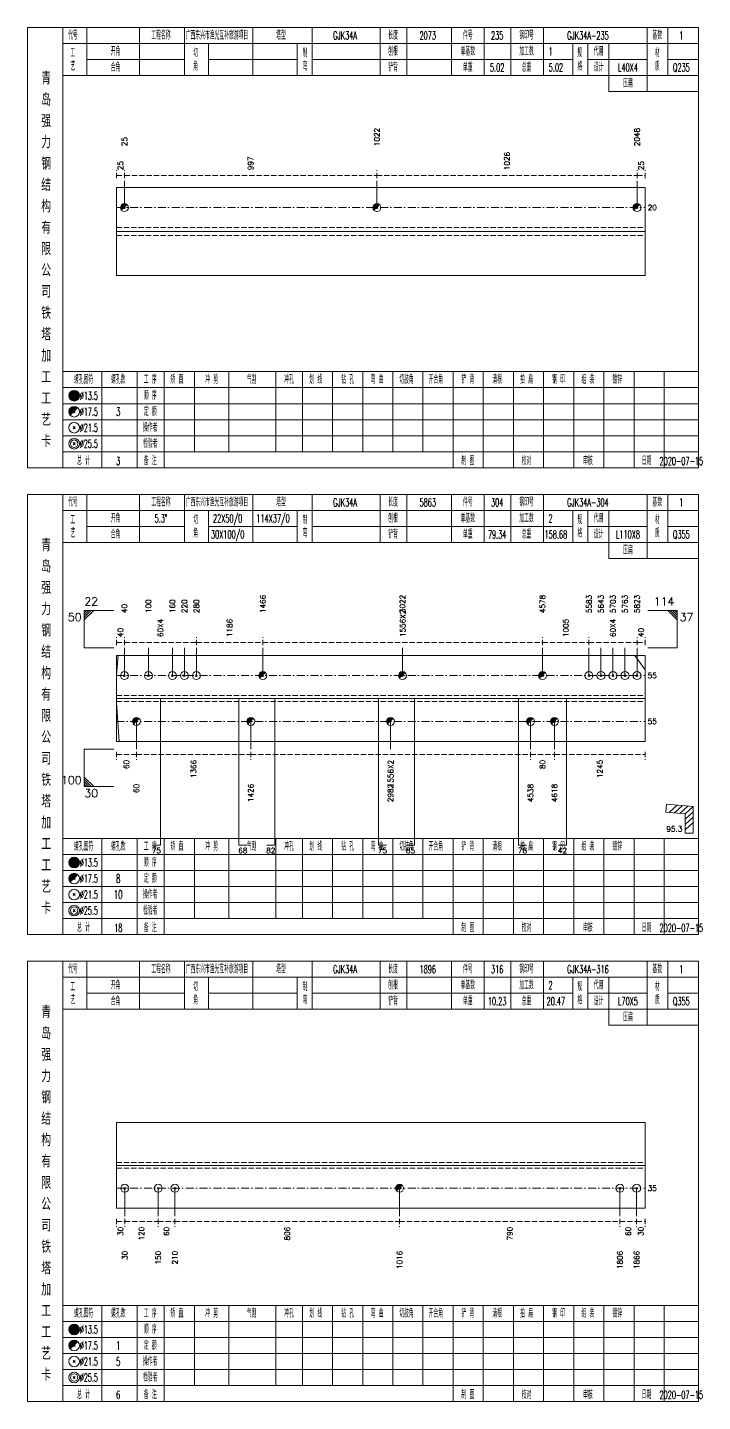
# Model space of a CAD drawing. Extents: x 0 to 2606, y -377 to 6479.
# Drawn here: x 1830 to 2083, y 5600 to 6115 of the extents above; entities that cross this region are included whole.
import ezdxf
from ezdxf.enums import TextEntityAlignment as Align

# ---------------------------------------------------------------- set-up
doc = ezdxf.new("R2010")
doc.units = 0
doc.header["$MEASUREMENT"] = 0
doc.linetypes.add('一点画线', pattern=[5.2, 3, -1, 0.2, -1])
doc.linetypes.add('虚线', pattern=[2.75, 2, -0.75])
doc.layers.get('0').update_dxf_attribs({"linetype": 'CONTINUOUS', "lineweight": 25})
for name, color, linetype, lineweight in [('1', 7, 'CONTINUOUS', 25), ('2', 7, 'CONTINUOUS', 25), ('4', 7, 'CONTINUOUS', 25)]:
    doc.layers.add(name, color=color, linetype=linetype, lineweight=lineweight)
doc.styles.get("Standard").update_dxf_attribs({"font": 'simplex.shx', "width": 0.7, "height": 3, "bigfont": 'gbhzfs.shx'})

msp = doc.modelspace()

# ---------------------------------------------------------------- linework, layer by layer
at = {"color": 8, "linetype": '虚线', "lineweight": 9}
for p, q in [((1863.1, 6058.5), (1863.1, 6061.5)), ((1863.1, 6059.5), (1866.1, 6059.5)), ((1866.1, 6058.5), (1866.1, 6061.5)), ((1866.1, 6058.5), (1866.1, 6061.5)), ((1866.1, 6059.5), (1960.76, 6059.5)), ((1960.76, 6058.5), (1960.76, 6061.5)), ((1960.76, 6058.5), (1960.76, 6061.5)), ((1960.76, 6059.5), (2058.2, 6059.5)), ((2058.2, 6058.5), (2058.2, 6061.5)), ((2058.2, 6058.5), (2058.2, 6061.5)), ((2058.2, 6059.5), (2061.2, 6059.5)), ((2061.2, 6058.5), (2061.2, 6061.5)), ((1863.1, 5883.5), (1863.1, 5886.5)), ((1866.1, 5883.5), (1866.1, 5886.5)), ((1866.1, 5883.5), (1866.1, 5886.5)), ((1893.1, 5883.5), (1893.1, 5886.5)), ((1893.1, 5883.5), (1893.1, 5886.5)), ((1917.98, 5883.5), (1917.98, 5886.5)), ((1917.98, 5883.5), (1917.98, 5886.5)), ((2022.8, 5883.5), (2022.8, 5886.5)), ((2022.8, 5883.5), (2022.8, 5886.5)), ((2040.2, 5883.5), (2040.2, 5886.5)), ((2040.2, 5883.5), (2040.2, 5886.5)), ((2058.2, 5883.5), (2058.2, 5886.5)), ((2058.2, 5883.5), (2058.2, 5886.5)), ((2061.2, 5883.5), (2061.2, 5886.5)), ((1863.1, 5884.5), (1866.1, 5884.5)), ((1866.1, 5884.5), (1893.1, 5884.5)), ((1893.1, 5884.5), (1917.98, 5884.5)), ((1917.98, 5884.5), (2022.8, 5884.5)), ((2022.8, 5884.5), (2040.2, 5884.5)), ((2040.2, 5884.5), (2058.2, 5884.5)), ((2058.2, 5884.5), (2061.2, 5884.5)), ((1863.1, 5843.5), (1863.1, 5840.5)), ((1863.1, 5842.5), (1870.6, 5842.5)), ((1870.6, 5843.5), (1870.6, 5840.5)), ((1870.6, 5843.5), (1870.6, 5840.5)), ((1870.6, 5842.5), (1913.48, 5842.5)), ((1913.48, 5843.5), (1913.48, 5840.5)), ((1913.48, 5843.5), (1913.48, 5840.5)), ((1913.48, 5842.5), (2018.3, 5842.5)), ((2018.3, 5843.5), (2018.3, 5840.5)), ((2018.3, 5843.5), (2018.3, 5840.5)), ((2018.3, 5842.5), (2027.3, 5842.5)), ((2027.3, 5843.5), (2027.3, 5840.5)), ((2027.3, 5843.5), (2027.3, 5840.5)), ((2027.3, 5842.5), (2061.2, 5842.5)), ((2061.2, 5843.5), (2061.2, 5840.5)), ((1863.1, 5668.5), (1863.1, 5665.5)), ((1863.1, 5667.5), (1866.23, 5667.5)), ((1866.23, 5668.5), (1866.23, 5665.5)), ((1866.23, 5668.5), (1866.23, 5665.5)), ((1866.23, 5667.5), (1878.77, 5667.5)), ((1878.77, 5668.5), (1878.77, 5665.5)), ((1878.77, 5668.5), (1878.77, 5665.5)), ((1878.77, 5667.5), (1885.04, 5667.5)), ((1885.04, 5668.5), (1885.04, 5665.5)), ((1885.04, 5668.5), (1885.04, 5665.5)), ((1885.04, 5667.5), (1969.25, 5667.5)), ((1969.25, 5668.5), (1969.25, 5665.5)), ((1969.25, 5668.5), (1969.25, 5665.5)), ((1969.25, 5667.5), (2051.8, 5667.5)), ((2051.8, 5668.5), (2051.8, 5665.5)), ((2051.8, 5668.5), (2051.8, 5665.5)), ((2051.8, 5667.5), (2058.07, 5667.5)), ((2058.07, 5668.5), (2058.07, 5665.5)), ((2058.07, 5668.5), (2058.07, 5665.5)), ((2058.07, 5667.5), (2061.2, 5667.5)), ((2061.2, 5668.5), (2061.2, 5665.5))]:
    msp.add_line(p, q, dxfattribs=at)
at = {"color": 7, "linetype": 'Continuous', "lineweight": 13}
for p, q in [((1866.1, 6047.5), (1866.1, 6057.5)), ((1960.76, 6047.5), (1960.76, 6057.5)), ((2058.2, 6047.5), (2058.2, 6057.5)), ((1851.1, 5896.5), (1862.1, 5896.5)), ((1851.1, 5882.5), (1851.1, 5896.5)), ((1851.97, 5896.5), (1851.1, 5895.62)), ((1852.85, 5896.5), (1851.1, 5894.75)), ((1853.72, 5896.5), (1851.1, 5893.88)), ((1854.6, 5896.5), (1851.1, 5893)), ((2073.2, 5896.5), (2062.2, 5896.5)), ((2069.7, 5896.5), (2073.2, 5893)), ((2070.57, 5896.5), (2073.2, 5893.88)), ((2071.45, 5896.5), (2073.2, 5894.75)), ((2072.32, 5896.5), (2073.2, 5895.62)), ((2073.2, 5882.5), (2073.2, 5896.5)), ((1851.1, 5882.5), (1862.1, 5882.5)), ((1866.1, 5872.09), (1866.1, 5882.5)), ((1875.1, 5872.09), (1875.1, 5882.5)), ((1884.1, 5872.09), (1884.1, 5882.5)), ((1888.6, 5872.09), (1888.6, 5882.5)), ((1893.1, 5872.09), (1893.1, 5882.5)), ((1917.98, 5872.09), (1917.98, 5882.5)), ((1970.32, 5872.09), (1970.32, 5882.5)), ((2022.8, 5872.09), (2022.8, 5882.5)), ((2040.2, 5872.09), (2040.2, 5882.5)), ((2044.7, 5872.09), (2044.7, 5882.5)), ((2049.2, 5872.09), (2049.2, 5882.5)), ((2053.7, 5872.09), (2053.7, 5882.5)), ((2058.2, 5872.09), (2058.2, 5882.5)), ((2073.2, 5882.5), (2062.2, 5882.5)), ((1863.1, 5872.28), (1863.84, 5879.59)), ((2061.2, 5874.18), (2057.35, 5879.59)), ((1865.8, 5871.79), (1866.4, 5872.39)), ((1866.4, 5871.79), (1865.8, 5872.39)), ((1874.8, 5871.79), (1875.4, 5872.39)), ((1875.4, 5871.79), (1874.8, 5872.39)), ((1883.8, 5871.79), (1884.4, 5872.39)), ((1884.4, 5871.79), (1883.8, 5872.39)), ((1888.3, 5871.79), (1888.9, 5872.39)), ((1888.9, 5871.79), (1888.3, 5872.39)), ((1892.8, 5871.79), (1893.4, 5872.39)), ((1893.4, 5871.79), (1892.8, 5872.39)), ((2039.9, 5871.79), (2040.5, 5872.39)), ((2040.5, 5871.79), (2039.9, 5872.39)), ((2044.4, 5871.79), (2045, 5872.39)), ((2045, 5871.79), (2044.4, 5872.39)), ((2048.9, 5871.79), (2049.5, 5872.39)), ((2049.5, 5871.79), (2048.9, 5872.39)), ((2053.4, 5871.79), (2054, 5872.39)), ((2054, 5871.79), (2053.4, 5872.39)), ((2057.9, 5871.79), (2058.5, 5872.39)), ((2058.5, 5871.79), (2057.9, 5872.39)), ((1863.1, 5862.04), (1864.11, 5847.41)), ((1870.6, 5854.91), (1870.6, 5844.5)), ((1913.48, 5854.91), (1913.48, 5844.5)), ((1965.82, 5854.91), (1965.82, 5844.5)), ((2018.3, 5854.91), (2018.3, 5844.5)), ((2027.3, 5854.91), (2027.3, 5844.5)), ((1851.1, 5844.5), (1862.1, 5844.5)), ((1851.1, 5844.5), (1851.1, 5830.5)), ((1854.6, 5830.5), (1851.1, 5834)), ((1853.72, 5830.5), (1851.1, 5833.12)), ((1852.85, 5830.5), (1851.1, 5832.25)), ((1851.97, 5830.5), (1851.1, 5831.38)), ((1851.1, 5830.5), (1862.1, 5830.5)), ((1866.23, 5679.93), (1866.23, 5669.5)), ((1878.77, 5679.93), (1878.77, 5669.5)), ((1885.04, 5679.93), (1885.04, 5669.5)), ((1969.25, 5679.93), (1969.25, 5669.5)), ((2051.8, 5679.93), (2051.8, 5669.5)), ((2058.07, 5679.93), (2058.07, 5669.5))]:
    msp.add_line(p, q, dxfattribs=at)
at = {"color": 7, "linetype": 'Continuous', "lineweight": 18}
for p, q in [((1863.1, 6055), (1863.1, 6022)), ((1863.1, 6055), (2061.2, 6055)), ((2061.2, 6055), (2061.2, 6022)), ((1863.1, 6038.5), (2061.2, 6038.5)), ((1863.1, 5879.59), (1863.1, 5847.41)), ((1863.1, 5879.59), (2061.2, 5879.59)), ((2061.2, 5879.59), (2061.2, 5847.41)), ((1863.1, 5863.5), (2061.2, 5863.5)), ((1863.1, 5704.57), (1863.1, 5672.43)), ((1863.1, 5704.57), (2061.2, 5704.57)), ((2061.2, 5704.57), (2061.2, 5672.43)), ((1863.1, 5688.5), (2061.2, 5688.5))]:
    msp.add_line(p, q, dxfattribs=at)
at = {"color": 3, "linetype": '一点画线', "lineweight": 13}
for p, q in [((1863.1, 6047.5), (2061.2, 6047.5)), ((1863.1, 5872.09), (2061.2, 5872.09)), ((1863.1, 5854.91), (2061.2, 5854.91)), ((1863.1, 5679.93), (2061.2, 5679.93))]:
    msp.add_line(p, q, dxfattribs=at)
at = {"color": 7, "linetype": 'Continuous', "lineweight": 0}
for p, q in [((1865.8, 6047.2), (1866.4, 6047.8)), ((1865.8, 6047.8), (1866.4, 6047.2)), ((1960.46, 6047.2), (1961.06, 6047.8)), ((1960.46, 6047.8), (1961.06, 6047.2)), ((2057.9, 6047.2), (2058.5, 6047.8)), ((2057.9, 6047.8), (2058.5, 6047.2)), ((1917.68, 5871.79), (1918.28, 5872.39)), ((1917.68, 5872.39), (1918.28, 5871.79)), ((1970.02, 5871.79), (1970.62, 5872.39)), ((1970.02, 5872.39), (1970.62, 5871.79)), ((2022.5, 5871.79), (2023.1, 5872.39)), ((2022.5, 5872.39), (2023.1, 5871.79))]:
    msp.add_line(p, q, dxfattribs=at)
at = {"color": 1, "linetype": '虚线', "lineweight": 18}
for p, q in [((1863.1, 6040), (2061.2, 6040)), ((1863.1, 6037), (2061.2, 6037)), ((1863.1, 5864.59), (2061.2, 5864.59)), ((1863.1, 5862.41), (2061.2, 5862.41)), ((1863.1, 5689.57), (2061.2, 5689.57)), ((1863.1, 5687.43), (2061.2, 5687.43))]:
    msp.add_line(p, q, dxfattribs=at)
at = {"color": 7, "linetype": 'Continuous', "lineweight": 13}
for centre in [(1866.1, 6047.5), (1960.76, 6047.5), (2058.2, 6047.5), (1866.1, 5872.09), (1875.1, 5872.09), (1884.1, 5872.09), (1888.6, 5872.09), (1893.1, 5872.09), (1917.98, 5872.09), (1970.32, 5872.09), (2022.8, 5872.09), (2040.2, 5872.09), (2044.7, 5872.09), (2049.2, 5872.09), (2053.7, 5872.09), (2058.2, 5872.09)]:
    msp.add_circle(centre, 1.5, dxfattribs=at)
for centre, radius in [((1866.1, 6047.5), 1.35), ((1866.1, 6047.5), 1.2), ((1866.1, 6047.5), 1.05), ((1866.1, 6047.5), 0.9), ((1866.1, 6047.5), 0.75), ((1866.1, 6047.5), 0.6), ((1866.1, 6047.5), 0.45), ((1866.1, 6047.5), 0.3), ((1866.1, 6047.5), 0.15), ((1960.76, 6047.5), 1.35), ((1960.76, 6047.5), 1.2), ((1960.76, 6047.5), 1.05), ((1960.76, 6047.5), 0.9), ((1960.76, 6047.5), 0.75), ((1960.76, 6047.5), 0.6), ((1960.76, 6047.5), 0.45), ((1960.76, 6047.5), 0.3), ((1960.76, 6047.5), 0.15), ((2058.2, 6047.5), 1.35), ((2058.2, 6047.5), 1.2), ((2058.2, 6047.5), 1.05), ((2058.2, 6047.5), 0.9), ((2058.2, 6047.5), 0.75), ((2058.2, 6047.5), 0.6), ((2058.2, 6047.5), 0.45), ((2058.2, 6047.5), 0.3), ((2058.2, 6047.5), 0.15), ((1917.98, 5872.09), 1.35), ((1917.98, 5872.09), 1.2), ((1917.98, 5872.09), 1.05), ((1917.98, 5872.09), 0.9), ((1917.98, 5872.09), 0.75), ((1917.98, 5872.09), 0.6), ((1917.98, 5872.09), 0.45), ((1917.98, 5872.09), 0.3), ((1917.98, 5872.09), 0.15), ((1970.32, 5872.09), 1.35), ((1970.32, 5872.09), 1.2), ((1970.32, 5872.09), 1.05), ((1970.32, 5872.09), 0.9), ((1970.32, 5872.09), 0.75), ((1970.32, 5872.09), 0.6), ((1970.32, 5872.09), 0.45), ((1970.32, 5872.09), 0.3), ((1970.32, 5872.09), 0.15), ((2022.8, 5872.09), 1.35), ((2022.8, 5872.09), 1.2), ((2022.8, 5872.09), 1.05), ((2022.8, 5872.09), 0.9), ((2022.8, 5872.09), 0.75), ((2022.8, 5872.09), 0.6), ((2022.8, 5872.09), 0.45), ((2022.8, 5872.09), 0.3), ((2022.8, 5872.09), 0.15)]:
    msp.add_arc(centre, radius, 45, 225, dxfattribs=at)
at = {"layer": '1', "color": 7, "linetype": 'Continuous', "lineweight": 18}
for p, q in [((1863.1, 6022), (2061.2, 6022)), ((1863.1, 5847.41), (2061.2, 5847.41)), ((1863.1, 5672.43), (2061.2, 5672.43))]:
    msp.add_line(p, q, dxfattribs=at)
at = {"layer": '1', "color": 7, "linetype": 'Continuous', "lineweight": 0}
for p, q in [((1870.3, 5854.61), (1870.9, 5855.21)), ((1870.3, 5855.21), (1870.9, 5854.61)), ((1913.18, 5854.61), (1913.78, 5855.21)), ((1913.18, 5855.21), (1913.78, 5854.61)), ((1965.52, 5854.61), (1966.12, 5855.21)), ((1965.52, 5855.21), (1966.12, 5854.61)), ((2018, 5854.61), (2018.6, 5855.21)), ((2018, 5855.21), (2018.6, 5854.61)), ((2027, 5854.61), (2027.6, 5855.21)), ((2027, 5855.21), (2027.6, 5854.61)), ((1968.95, 5679.63), (1969.55, 5680.23)), ((1968.95, 5680.23), (1969.55, 5679.63))]:
    msp.add_line(p, q, dxfattribs=at)
at = {"layer": '1', "color": 7, "linetype": 'Continuous', "lineweight": 13}
for p, q in [((1865.93, 5679.63), (1866.53, 5680.23)), ((1866.53, 5679.63), (1865.93, 5680.23)), ((1878.47, 5679.63), (1879.07, 5680.23)), ((1879.07, 5679.63), (1878.47, 5680.23)), ((1884.74, 5679.63), (1885.34, 5680.23)), ((1885.34, 5679.63), (1884.74, 5680.23)), ((2051.5, 5679.63), (2052.1, 5680.23)), ((2052.1, 5679.63), (2051.5, 5680.23)), ((2057.77, 5679.63), (2058.37, 5680.23)), ((2058.37, 5679.63), (2057.77, 5680.23))]:
    msp.add_line(p, q, dxfattribs=at)
for centre in [(1870.6, 5854.91), (1913.48, 5854.91), (1965.82, 5854.91), (2018.3, 5854.91), (2027.3, 5854.91), (1866.23, 5679.93), (1878.77, 5679.93), (1885.04, 5679.93), (1969.25, 5679.93), (2051.8, 5679.93), (2058.07, 5679.93)]:
    msp.add_circle(centre, 1.5, dxfattribs=at)
for centre, radius in [((1870.6, 5854.91), 1.35), ((1870.6, 5854.91), 1.2), ((1870.6, 5854.91), 1.05), ((1870.6, 5854.91), 0.9), ((1870.6, 5854.91), 0.75), ((1913.48, 5854.91), 1.35), ((1913.48, 5854.91), 1.2), ((1913.48, 5854.91), 1.05), ((1913.48, 5854.91), 0.9), ((1913.48, 5854.91), 0.75), ((1965.82, 5854.91), 1.35), ((1965.82, 5854.91), 1.2), ((1965.82, 5854.91), 1.05), ((1965.82, 5854.91), 0.9), ((1965.82, 5854.91), 0.75), ((2018.3, 5854.91), 1.35), ((2018.3, 5854.91), 1.2), ((2018.3, 5854.91), 1.05), ((2018.3, 5854.91), 0.9), ((2018.3, 5854.91), 0.75), ((2027.3, 5854.91), 1.35), ((2027.3, 5854.91), 1.2), ((2027.3, 5854.91), 1.05), ((2027.3, 5854.91), 0.9), ((2027.3, 5854.91), 0.75), ((1870.6, 5854.91), 0.6), ((1870.6, 5854.91), 0.45), ((1870.6, 5854.91), 0.3), ((1870.6, 5854.91), 0.15), ((1913.48, 5854.91), 0.6), ((1913.48, 5854.91), 0.45), ((1913.48, 5854.91), 0.3), ((1913.48, 5854.91), 0.15), ((1965.82, 5854.91), 0.6), ((1965.82, 5854.91), 0.45), ((1965.82, 5854.91), 0.3), ((1965.82, 5854.91), 0.15), ((2018.3, 5854.91), 0.6), ((2018.3, 5854.91), 0.45), ((2018.3, 5854.91), 0.3), ((2018.3, 5854.91), 0.15), ((2027.3, 5854.91), 0.6), ((2027.3, 5854.91), 0.45), ((2027.3, 5854.91), 0.3), ((2027.3, 5854.91), 0.15), ((1969.25, 5679.93), 1.35), ((1969.25, 5679.93), 1.2), ((1969.25, 5679.93), 1.05), ((1969.25, 5679.93), 0.9), ((1969.25, 5679.93), 0.75), ((1969.25, 5679.93), 0.6), ((1969.25, 5679.93), 0.45), ((1969.25, 5679.93), 0.3), ((1969.25, 5679.93), 0.15)]:
    msp.add_arc(centre, radius, 45, 225, dxfattribs=at)
at = {"layer": '2', "color": 7, "linetype": 'Continuous', "lineweight": 13}
for p, q in [((1879.6, 5863.5), (1879.6, 5808.5)), ((1908.98, 5863.5), (1908.98, 5808.5)), ((1922.48, 5863.5), (1922.48, 5808.5)), ((1961.32, 5863.5), (1961.32, 5808.5)), ((1974.82, 5863.5), (1974.82, 5808.5)), ((2013.8, 5863.5), (2013.8, 5808.5)), ((2031.8, 5863.5), (2031.8, 5808.5)), ((2069.24, 5823.92), (2068.97, 5820.94)), ((2068.97, 5820.94), (2076.2, 5820.27)), ((2079.2, 5823), (2069.24, 5823.92)), ((2070.23, 5820.82), (2073.23, 5823.55)), ((2072.22, 5820.63), (2075.22, 5823.37)), ((2074.21, 5820.45), (2077.21, 5823.18)), ((2076.2, 5820.27), (2079.2, 5823)), ((2076.2, 5818.27), (2079.2, 5821)), ((2076.2, 5820.27), (2076.2, 5813)), ((2079.2, 5813), (2079.2, 5823)), ((2076.2, 5816.27), (2079.2, 5819)), ((2076.2, 5814.27), (2079.2, 5817)), ((2076.2, 5813), (2079.2, 5813)), ((1879.6, 5808.5), (1876.6, 5808.5)), ((1908.98, 5808.5), (1911.98, 5808.5)), ((1922.48, 5808.5), (1919.48, 5808.5)), ((1961.32, 5808.5), (1964.32, 5808.5)), ((1974.82, 5808.5), (1971.82, 5808.5)), ((2013.8, 5808.5), (2016.8, 5808.5)), ((2031.8, 5808.5), (2028.8, 5808.5))]:
    msp.add_line(p, q, dxfattribs=at)
at = {"layer": '4', "color": 1, "linetype": 'Continuous', "lineweight": 18}
for p, q in [((1843.1, 5950), (1843.1, 6115)), ((1852, 6097), (1852, 6115)), ((1871.8, 6097), (1871.8, 6115)), ((1888.6, 6097), (1888.6, 6115)), ((1914.2, 6097), (1914.2, 6115)), ((1936.5, 6097), (1936.5, 6115)), ((1962, 6097), (1962, 6115)), ((1972, 6097), (1972, 6115)), ((1988.7, 6097), (1988.7, 6115)), ((2000.9, 6097), (2000.9, 6115)), ((2010.9, 6097), (2010.9, 6115)), ((2023.1, 6097), (2023.1, 6115)), ((2062, 6091), (2062, 6115)), ((2069.8, 6097), (2069.8, 6115)), ((1843.1, 6109), (2081.2, 6109)), ((1897.6, 6097), (1897.6, 6109)), ((1930.9, 6097), (1930.9, 6109)), ((2034.2, 6097), (2034.2, 6109)), ((2039.8, 6097), (2039.8, 6109)), ((2047.6, 6091), (2047.6, 6109)), ((1852, 6103), (1888.6, 6103)), ((1897.6, 6103), (1930.9, 6103)), ((1936.5, 6103), (2034.2, 6103)), ((2039.8, 6103), (2062, 6103)), ((2069.8, 6103), (2081.2, 6103)), ((1843.1, 6097), (2081.2, 6097)), ((2047.6, 6091), (2081.2, 6091)), ((1843.1, 5986), (2081.2, 5986)), ((1857.6, 5950), (1857.6, 5986)), ((1870.9, 5950), (1870.9, 5986)), ((1881, 5950), (1881, 5986)), ((1892.4, 5956), (1892.4, 5986)), ((1905.3, 5956), (1905.3, 5986)), ((1922.9, 5956), (1922.9, 5986)), ((1932.8, 5956), (1932.8, 5986)), ((1944.1, 5956), (1944.1, 5986)), ((1955.4, 5956), (1955.4, 5986)), ((1966.7, 5956), (1966.7, 5986)), ((1977.9, 5956), (1977.9, 5986)), ((1989.3, 5956), (1989.3, 5986)), ((2000.6, 5956), (2000.6, 5986)), ((2011.9, 5956), (2011.9, 5986)), ((2023.2, 5956), (2023.2, 5986)), ((2034.5, 5956), (2034.5, 5986)), ((2045.8, 5956), (2045.8, 5986)), ((2057.1, 5956), (2057.1, 5986)), ((2068.4, 5956), (2068.4, 5986)), ((1843.1, 5980), (2081.2, 5980)), ((1843.1, 5974), (2081.2, 5974)), ((1843.1, 5968), (2081.2, 5968)), ((1843.1, 5962), (2081.2, 5962)), ((1843.1, 5956), (2081.2, 5956)), ((1989.3, 5950), (1989.3, 5956)), ((2000.6, 5950), (2000.6, 5956)), ((2011.9, 5950), (2011.9, 5956)), ((2023.2, 5950), (2023.2, 5956)), ((2034.5, 5950), (2034.5, 5956)), ((2045.8, 5950), (2045.8, 5956)), ((2057.1, 5950), (2057.1, 5956)), ((2068.4, 5950), (2068.4, 5956)), ((1843.1, 5775), (1843.1, 5940)), ((1852, 5922), (1852, 5940)), ((1871.8, 5922), (1871.8, 5940)), ((1888.6, 5922), (1888.6, 5940)), ((1914.2, 5922), (1914.2, 5940)), ((1936.5, 5922), (1936.5, 5940)), ((1962, 5922), (1962, 5940)), ((1972, 5922), (1972, 5940)), ((1988.7, 5922), (1988.7, 5940)), ((2000.9, 5922), (2000.9, 5940)), ((2010.9, 5922), (2010.9, 5940)), ((2023.1, 5922), (2023.1, 5940)), ((2062, 5916), (2062, 5940)), ((2069.8, 5922), (2069.8, 5940)), ((1843.1, 5934), (2081.2, 5934)), ((1897.6, 5922), (1897.6, 5934)), ((1930.9, 5922), (1930.9, 5934)), ((2034.2, 5922), (2034.2, 5934)), ((2039.8, 5922), (2039.8, 5934)), ((2047.6, 5916), (2047.6, 5934)), ((1852, 5928), (1888.6, 5928)), ((1897.6, 5928), (1930.9, 5928)), ((1936.5, 5928), (2034.2, 5928)), ((2039.8, 5928), (2062, 5928)), ((2069.8, 5928), (2081.2, 5928)), ((1843.1, 5922), (2081.2, 5922)), ((2047.6, 5916), (2081.2, 5916)), ((1843.1, 5811), (2081.2, 5811)), ((1857.6, 5775), (1857.6, 5811)), ((1870.9, 5775), (1870.9, 5811)), ((1881, 5775), (1881, 5811)), ((1892.4, 5781), (1892.4, 5811)), ((1905.3, 5781), (1905.3, 5811)), ((1922.9, 5781), (1922.9, 5811)), ((1932.8, 5781), (1932.8, 5811)), ((1944.1, 5781), (1944.1, 5811)), ((1955.4, 5781), (1955.4, 5811)), ((1966.7, 5781), (1966.7, 5811)), ((1977.9, 5781), (1977.9, 5811)), ((1989.3, 5781), (1989.3, 5811)), ((2000.6, 5781), (2000.6, 5811)), ((2011.9, 5781), (2011.9, 5811)), ((2023.2, 5781), (2023.2, 5811)), ((2034.5, 5781), (2034.5, 5811)), ((2045.8, 5781), (2045.8, 5811)), ((2057.1, 5781), (2057.1, 5811)), ((2068.4, 5781), (2068.4, 5811)), ((1843.1, 5805), (2081.2, 5805)), ((1843.1, 5799), (2081.2, 5799)), ((1843.1, 5793), (2081.2, 5793)), ((1843.1, 5787), (2081.2, 5787)), ((1843.1, 5781), (2081.2, 5781)), ((1989.3, 5775), (1989.3, 5781)), ((2000.6, 5775), (2000.6, 5781)), ((2011.9, 5775), (2011.9, 5781)), ((2023.2, 5775), (2023.2, 5781)), ((2034.5, 5775), (2034.5, 5781)), ((2045.8, 5775), (2045.8, 5781)), ((2057.1, 5775), (2057.1, 5781)), ((2068.4, 5775), (2068.4, 5781)), ((1843.1, 5600), (1843.1, 5765)), ((1852, 5747), (1852, 5765)), ((1871.8, 5747), (1871.8, 5765)), ((1888.6, 5747), (1888.6, 5765)), ((1914.2, 5747), (1914.2, 5765)), ((1936.5, 5747), (1936.5, 5765)), ((1962, 5747), (1962, 5765)), ((1972, 5747), (1972, 5765)), ((1988.7, 5747), (1988.7, 5765)), ((2000.9, 5747), (2000.9, 5765)), ((2010.9, 5747), (2010.9, 5765)), ((2023.1, 5747), (2023.1, 5765)), ((2062, 5741), (2062, 5765)), ((2069.8, 5747), (2069.8, 5765)), ((1843.1, 5759), (2081.2, 5759)), ((1897.6, 5747), (1897.6, 5759)), ((1930.9, 5747), (1930.9, 5759)), ((2034.2, 5747), (2034.2, 5759)), ((2039.8, 5747), (2039.8, 5759)), ((2047.6, 5741), (2047.6, 5759)), ((1852, 5753), (1888.6, 5753)), ((1897.6, 5753), (1930.9, 5753)), ((1936.5, 5753), (2034.2, 5753)), ((2039.8, 5753), (2062, 5753)), ((2069.8, 5753), (2081.2, 5753)), ((1843.1, 5747), (2081.2, 5747)), ((2047.6, 5741), (2081.2, 5741)), ((1843.1, 5636), (2081.2, 5636)), ((1857.6, 5600), (1857.6, 5636)), ((1870.9, 5600), (1870.9, 5636)), ((1881, 5600), (1881, 5636)), ((1892.4, 5606), (1892.4, 5636)), ((1905.3, 5606), (1905.3, 5636)), ((1922.9, 5606), (1922.9, 5636)), ((1932.8, 5606), (1932.8, 5636)), ((1944.1, 5606), (1944.1, 5636)), ((1955.4, 5606), (1955.4, 5636)), ((1966.7, 5606), (1966.7, 5636)), ((1977.9, 5606), (1977.9, 5636)), ((1989.3, 5606), (1989.3, 5636)), ((2000.6, 5606), (2000.6, 5636)), ((2011.9, 5606), (2011.9, 5636)), ((2023.2, 5606), (2023.2, 5636)), ((2034.5, 5606), (2034.5, 5636)), ((2045.8, 5606), (2045.8, 5636)), ((2057.1, 5606), (2057.1, 5636)), ((2068.4, 5606), (2068.4, 5636)), ((1843.1, 5630), (2081.2, 5630)), ((1843.1, 5624), (2081.2, 5624)), ((1843.1, 5618), (2081.2, 5618)), ((1843.1, 5612), (2081.2, 5612)), ((1843.1, 5606), (2081.2, 5606)), ((1989.3, 5600), (1989.3, 5606)), ((2000.6, 5600), (2000.6, 5606)), ((2011.9, 5600), (2011.9, 5606)), ((2023.2, 5600), (2023.2, 5606)), ((2034.5, 5600), (2034.5, 5606)), ((2045.8, 5600), (2045.8, 5606)), ((2057.1, 5600), (2057.1, 5606)), ((2068.4, 5600), (2068.4, 5606))]:
    msp.add_line(p, q, dxfattribs=at)
at = {"layer": '4', "color": 7, "linetype": 'Continuous', "lineweight": 13}
for p, q in [((1847.1, 5976.8), (1847.5, 5977.2)), ((1847.5, 5976.8), (1847.1, 5977.2)), ((1846.9, 5964.6), (1847.7, 5965.4)), ((1847.7, 5964.6), (1846.9, 5965.4)), ((1846.9, 5958.6), (1847.7, 5959.4)), ((1847.7, 5958.6), (1846.9, 5959.4)), ((1847.1, 5801.8), (1847.5, 5802.2)), ((1847.5, 5801.8), (1847.1, 5802.2)), ((1846.9, 5789.6), (1847.7, 5790.4)), ((1847.7, 5789.6), (1846.9, 5790.4)), ((1846.9, 5783.6), (1847.7, 5784.4)), ((1847.7, 5783.6), (1846.9, 5784.4)), ((1847.1, 5626.8), (1847.5, 5627.2)), ((1847.5, 5626.8), (1847.1, 5627.2)), ((1846.9, 5614.6), (1847.7, 5615.4)), ((1847.7, 5614.6), (1846.9, 5615.4)), ((1846.9, 5608.6), (1847.7, 5609.4)), ((1847.7, 5608.6), (1846.9, 5609.4))]:
    msp.add_line(p, q, dxfattribs=at)
at = {"layer": '4', "color": 7, "linetype": 'Continuous', "lineweight": 0}
for p, q in [((1846.9, 5970.6), (1847.7, 5971.4)), ((1846.9, 5971.4), (1847.7, 5970.6)), ((1846.9, 5795.6), (1847.7, 5796.4)), ((1846.9, 5796.4), (1847.7, 5795.6)), ((1846.9, 5620.6), (1847.7, 5621.4)), ((1846.9, 5621.4), (1847.7, 5620.6))]:
    msp.add_line(p, q, dxfattribs=at)
at = {"layer": '4', "color": 1, "linetype": 'Continuous', "lineweight": 18}
for points in [[(1829.8, 6115), (1829.8, 5950), (2081.2, 5950), (2081.2, 6115)], [(1829.8, 5940), (1829.8, 5775), (2081.2, 5775), (2081.2, 5940)], [(1829.8, 5765), (1829.8, 5600), (2081.2, 5600), (2081.2, 5765)]]:
    msp.add_lwpolyline(points, close=True, dxfattribs=at)
at = {"layer": '4', "color": 7, "linetype": 'Continuous', "lineweight": 13}
for centre, radius in [((1847.3, 5977), 2), ((1847.3, 5977), 1.8), ((1847.3, 5977), 1.6), ((1847.3, 5977), 1.4), ((1847.3, 5977), 1.2), ((1847.3, 5977), 1), ((1847.3, 5977), 0.8), ((1847.3, 5977), 0.6), ((1847.3, 5977), 0.4), ((1847.3, 5977), 0.2), ((1847.3, 5971), 2), ((1847.3, 5965), 2), ((1847.3, 5959), 2), ((1847.3, 5959), 1.4), ((1847.3, 5802), 2), ((1847.3, 5802), 1.8), ((1847.3, 5802), 1.6), ((1847.3, 5802), 1.4), ((1847.3, 5802), 1.2), ((1847.3, 5802), 1), ((1847.3, 5802), 0.8), ((1847.3, 5802), 0.6), ((1847.3, 5802), 0.4), ((1847.3, 5802), 0.2), ((1847.3, 5796), 2), ((1847.3, 5790), 2), ((1847.3, 5784), 2), ((1847.3, 5784), 1.4), ((1847.3, 5627), 2), ((1847.3, 5627), 1.8), ((1847.3, 5627), 1.6), ((1847.3, 5627), 1.4), ((1847.3, 5627), 1.2), ((1847.3, 5627), 1), ((1847.3, 5627), 0.8), ((1847.3, 5627), 0.6), ((1847.3, 5627), 0.4), ((1847.3, 5627), 0.2), ((1847.3, 5621), 2), ((1847.3, 5615), 2), ((1847.3, 5609), 2), ((1847.3, 5609), 1.4)]:
    msp.add_circle(centre, radius, dxfattribs=at)
for centre, radius in [((1847.3, 5971), 1.8), ((1847.3, 5971), 1.6), ((1847.3, 5971), 1.4), ((1847.3, 5971), 1.2), ((1847.3, 5971), 1), ((1847.3, 5971), 0.8), ((1847.3, 5971), 0.6), ((1847.3, 5971), 0.4), ((1847.3, 5971), 0.2), ((1847.3, 5796), 1.8), ((1847.3, 5796), 1.6), ((1847.3, 5796), 1.4), ((1847.3, 5796), 1.2), ((1847.3, 5796), 1), ((1847.3, 5796), 0.8), ((1847.3, 5796), 0.6), ((1847.3, 5796), 0.4), ((1847.3, 5796), 0.2), ((1847.3, 5621), 1.8), ((1847.3, 5621), 1.6), ((1847.3, 5621), 1.4), ((1847.3, 5621), 1.2), ((1847.3, 5621), 1), ((1847.3, 5621), 0.8), ((1847.3, 5621), 0.6), ((1847.3, 5621), 0.4), ((1847.3, 5621), 0.2)]:
    msp.add_arc(centre, radius, 45, 225, dxfattribs=at)

# ---------------------------------------------------------------- texts
at = {"color": 7, "linetype": 'Continuous', "lineweight": 13}
for s, p in [('1022', (1960.76, 6070.5)), ('2048', (2058.2, 6070.5)), ('25', (1866.1, 6070.5)), ('1466', (1917.98, 5895.5)), ('3022', (1970.32, 5895.5)), ('4578', (2022.8, 5895.5)), ('5583', (2040.2, 5895.5)), ('5643', (2044.7, 5895.5)), ('5703', (2049.2, 5895.5)), ('5763', (2053.7, 5895.5)), ('5823', (2058.2, 5895.5)), ('40', (1866.1, 5895.5)), ('100', (1875.1, 5895.5)), ('160', (1884.1, 5895.5)), ('220', (1888.6, 5895.5)), ('280', (1893.1, 5895.5))]:
    msp.add_text(s, height=2, rotation=90, dxfattribs=at).set_placement(p, align=Align.MIDDLE_LEFT)
at = {"color": 8, "linetype": 'Continuous', "lineweight": 9}
for s, p in [('1026', (2009.48, 6061.5)), ('25', (1864.6, 6061.5)), ('997', (1913.43, 6061.5)), ('25', (2059.7, 6061.5)), ('60X4', (1879.6, 5886.5)), ('1186', (1905.54, 5886.5)), ('1556X2', (1970.39, 5886.5)), ('1005', (2031.5, 5886.5)), ('60X4', (2049.2, 5886.5)), ('40', (1864.6, 5886.5)), ('40', (2059.7, 5886.5))]:
    msp.add_text(s, height=2, rotation=90, dxfattribs=at).set_placement(p, align=Align.MIDDLE_LEFT)
at = {"color": 7, "linetype": 'Continuous', "lineweight": 13}
for s, p in [('20', (2062.2, 6047.5)), ('55', (2062.2, 5872.09)), ('55', (2062.2, 5854.91)), ('35', (2062.2, 5679.93))]:
    msp.add_text(s, height=2, dxfattribs=at).set_placement(p, align=Align.MIDDLE_LEFT)
msp.add_text('22', height=3, dxfattribs=at).set_placement((1851.1, 5897.5), align=Align.BOTTOM_LEFT)
for s, p in [('114', (2072.2, 5897.5)), ('100', (1850.1, 5830.5))]:
    msp.add_text(s, height=3, dxfattribs=at).set_placement(p, align=Align.BOTTOM_RIGHT)
msp.add_text('50', height=3, dxfattribs=at).set_placement((1850.1, 5895.5), align=Align.TOP_RIGHT)
for s, p in [('37', (2074.2, 5895.5)), ('30', (1851.1, 5829.5))]:
    msp.add_text(s, height=3, dxfattribs=at).set_placement(p, align=Align.TOP_LEFT)
at = {"color": 8, "linetype": 'Continuous', "lineweight": 9}
for s, p in [('60', (1866.85, 5840.5)), ('1366', (1892.04, 5840.5)), ('1556X2', (1965.89, 5840.5)), ('80', (2022.8, 5840.5)), ('1245', (2044.25, 5840.5)), ('30', (1864.67, 5665.5)), ('120', (1872.5, 5665.5)), ('60', (1881.91, 5665.5)), ('806', (1927.15, 5665.5)), ('790', (2010.53, 5665.5)), ('60', (2054.93, 5665.5)), ('30', (2059.63, 5665.5))]:
    msp.add_text(s, height=2, rotation=90, dxfattribs=at).set_placement(p, align=Align.MIDDLE_RIGHT)
at = {"layer": '1', "color": 7, "linetype": 'Continuous', "lineweight": 13}
for s, p in [('60', (1870.6, 5831.5)), ('1426', (1913.48, 5831.5)), ('2982', (1965.82, 5831.5)), ('4538', (2018.3, 5831.5)), ('4618', (2027.3, 5831.5)), ('30', (1866.23, 5656.5)), ('150', (1878.77, 5656.5)), ('210', (1885.04, 5656.5)), ('1016', (1969.25, 5656.5)), ('1806', (2051.8, 5656.5)), ('1866', (2058.07, 5656.5))]:
    msp.add_text(s, height=2, rotation=90, dxfattribs=at).set_placement(p, align=Align.MIDDLE_RIGHT)
at = {"layer": '2', "color": 7, "linetype": 'Continuous', "lineweight": 13}
msp.add_text('95.3', height=2, dxfattribs=at).set_placement((2075.2, 5813), align=Align.BOTTOM_RIGHT)
for s, p in [('75', (1878.1, 5807.5)), ('68', (1910.48, 5807.5)), ('82', (1920.98, 5807.5)), ('75', (1962.82, 5807.5)), ('85', (1973.32, 5807.5)), ('78', (2015.3, 5807.5)), ('42', (2030.3, 5807.5))]:
    msp.add_text(s, height=2, dxfattribs=at).set_placement(p, align=Align.TOP_CENTER)
at = {"layer": '4', "color": 1, "linetype": 'Continuous', "lineweight": 13}
for s, height, width, p in [('代号', 3, 0.6, (1846.8, 6112)), ('工程名称', 3, 0.6, (1879.8, 6112)), ('广西东兴市渔光互补旅游项目', 3, 0.6, (1900.8, 6112)), ('塔型', 3, 0.6, (1924.8, 6112)), ('GJK34A', 3, 0.6, (1948.8, 6112)), ('长度', 3, 0.6, (1966.8, 6112)), ('2073', 3, 0.6, (1979.8, 6112)), ('件号', 3, 0.6, (1994.8, 6112)), ('235', 3, 0.6, (2005.8, 6112)), ('钢印号', 3, 0.6, (2016.8, 6112)), ('GJK34A-235', 3, 0.6, (2039.8, 6112)), ('基数', 3, 0.6, (2065.8, 6112)), ('1', 3, 0.6, (2074.8, 6112)), ('工', 3, 0.6, (1846.8, 6105.4)), ('开角', 3, 0.6, (1862.8, 6106)), ('切', 3, 0.6, (1892.8, 6105.4)), ('制', 3, 0.6, (1933.8, 6105.4)), ('刨根', 3, 0.6, (1966.8, 6106)), ('单基数', 3, 0.6, (1994.8, 6106)), ('加工数', 3, 0.6, (2016.8, 6106)), ('1', 3, 0.6, (2025.8, 6106)), ('规', 3, 0.6, (2036.8, 6105.4)), ('代用', 3, 0.6, (2043.8, 6106)), ('材', 3, 0.6, (2065.8, 6105.4)), ('青', 4.6, 0.8, (1836.8, 6096)), ('艺', 3, 0.6, (1846.8, 6100.4)), ('合角', 3, 0.6, (1862.8, 6100)), ('角', 3, 0.6, (1892.8, 6100.4)), ('弯', 3, 0.6, (1933.8, 6100.4)), ('铲背', 3, 0.6, (1966.8, 6100)), ('单重', 3, 0.6, (1994.8, 6100)), ('5.02', 3, 0.6, (2005.8, 6100)), ('总重', 3, 0.6, (2016.8, 6100)), ('5.02', 3, 0.6, (2027.8, 6100)), ('格', 3, 0.6, (2036.8, 6100.4)), ('设计', 3, 0.6, (2043.8, 6100)), ('L40X4', 3, 0.6, (2054.8, 6100)), ('质', 3, 0.6, (2065.8, 6100.4)), ('Q235', 3, 0.6, (2074.8, 6100)), ('压扁', 3, 0.6, (2054.8, 6094)), ('岛', 4.6, 0.8, (1836.8, 6088)), ('强', 4.6, 0.8, (1836.8, 6080)), ('力', 4.6, 0.8, (1836.8, 6072)), ('钢', 4.6, 0.8, (1836.8, 6064)), ('结', 4.6, 0.8, (1836.8, 6056)), ('构', 4.6, 0.8, (1836.8, 6048)), ('有', 4.6, 0.8, (1836.8, 6040)), ('限', 4.6, 0.8, (1836.8, 6032)), ('公', 4.6, 0.8, (1836.8, 6024)), ('司', 4.6, 0.8, (1836.8, 6016)), ('铁', 4.6, 0.8, (1836.8, 6008)), ('塔', 4.6, 0.8, (1836.8, 6000)), ('加', 4.6, 0.8, (1836.8, 5992)), ('工', 4.6, 0.8, (1836.8, 5984)), ('螺孔图符', 3, 0.6, (1850.8, 5983)), ('螺孔数', 3, 0.6, (1863.8, 5983)), ('工 序', 3, 0.6, (1875.8, 5983)), ('矫 直', 3, 0.6, (1885.8, 5983)), ('冲 剪', 3, 0.6, (1898.8, 5983)), ('气割', 3, 0.6, (1913.8, 5983)), ('冲孔', 3, 0.6, (1927.8, 5983)), ('划 线', 3, 0.6, (1937.8, 5983)), ('钻 孔', 3, 0.6, (1949.8, 5983)), ('弯 曲', 3, 0.6, (1960.8, 5983)), ('切肢角', 3, 0.6, (1971.8, 5983)), ('开合角', 3, 0.6, (1982.8, 5983)), ('铲 背', 3, 0.6, (1994.8, 5983)), ('清根', 3, 0.6, (2005.8, 5983)), ('拍 扁', 3, 0.6, (2016.8, 5983)), ('钢 印', 3, 0.6, (2028.8, 5983)), ('组 装', 3, 0.6, (2039.8, 5983)), ('镀锌', 3, 0.6, (2050.8, 5983)), ('工', 4.6, 0.8, (1836.8, 5976)), ('%%C13.5', 3, 0.5, (1852.8, 5977)), ('顺 序', 3, 0.6, (1875.8, 5977)), ('艺', 4.6, 0.8, (1836.8, 5968)), ('%%C17.5', 3, 0.5, (1852.8, 5971)), ('3', 3.2, 0.6, (1863.8, 5971)), ('定 额', 3, 0.6, (1875.8, 5971)), ('%%C21.5', 3, 0.5, (1852.8, 5965)), ('操作者', 3, 0.6, (1875.8, 5965)), ('卡', 4.6, 0.8, (1836.8, 5960)), ('%%C25.5', 3, 0.5, (1852.8, 5959)), ('检验者', 3, 0.6, (1875.8, 5959)), ('总 计', 3, 0.6, (1850.8, 5952.5)), ('3', 3, 0.6, (1863.8, 5952.5)), ('备 注', 3, 0.6, (1875.8, 5952.5)), ('制 图', 3, 0.6, (1994.8, 5952.5)), ('校对', 3, 0.6, (2016.8, 5952.5)), ('审核', 3, 0.6, (2039.8, 5952.5)), ('日期', 3, 0.6, (2061.8, 5952.5)), ('2020-07-15', 3, 0.6, (2074.8, 5952.5)), ('代号', 3, 0.6, (1846.8, 5937)), ('工程名称', 3, 0.6, (1879.8, 5937)), ('广西东兴市渔光互补旅游项目', 3, 0.6, (1900.8, 5937)), ('塔型', 3, 0.6, (1924.8, 5937)), ('GJK34A', 3, 0.6, (1948.8, 5937)), ('长度', 3, 0.6, (1966.8, 5937)), ('5863', 3, 0.6, (1979.8, 5937)), ('件号', 3, 0.6, (1994.8, 5937)), ('304', 3, 0.6, (2005.8, 5937)), ('钢印号', 3, 0.6, (2016.8, 5937)), ('GJK34A-304', 3, 0.6, (2039.8, 5937)), ('基数', 3, 0.6, (2065.8, 5937)), ('1', 3, 0.6, (2074.8, 5937)), ('开角', 3, 0.6, (1862.8, 5931)), ('22X50/0', 3, 0.6, (1904.8, 5931)), ('114X37/0', 3, 0.6, (1921.8, 5931)), ('刨根', 3, 0.6, (1966.8, 5931)), ('单基数', 3, 0.6, (1994.8, 5931)), ('加工数', 3, 0.6, (2016.8, 5931)), ('工', 3, 0.6, (1846.8, 5930.4)), ('5.3%%d', 3, 0.6, (1879.8, 5931)), ('切', 3, 0.6, (1892.8, 5930.4)), ('制', 3, 0.6, (1933.8, 5930.4)), ('2', 3, 0.6, (2025.8, 5931)), ('规', 3, 0.6, (2036.8, 5930.4)), ('代用', 3, 0.6, (2043.8, 5931)), ('材', 3, 0.6, (2065.8, 5930.4)), ('青', 4.6, 0.8, (1836.8, 5921)), ('艺', 3, 0.6, (1846.8, 5925.4)), ('合角', 3, 0.6, (1862.8, 5925)), ('角', 3, 0.6, (1892.8, 5925.4)), ('30X100/0', 3, 0.6, (1904.8, 5925)), ('弯', 3, 0.6, (1933.8, 5925.4)), ('铲背', 3, 0.6, (1966.8, 5925)), ('单重', 3, 0.6, (1994.8, 5925)), ('79.34', 3, 0.6, (2005.8, 5925)), ('总重', 3, 0.6, (2016.8, 5925)), ('158.68', 3, 0.6, (2027.8, 5925)), ('格', 3, 0.6, (2036.8, 5925.4)), ('设计', 3, 0.6, (2043.8, 5925)), ('L110X8', 3, 0.6, (2054.8, 5925)), ('质', 3, 0.6, (2065.8, 5925.4)), ('Q355', 3, 0.6, (2074.8, 5925)), ('压扁', 3, 0.6, (2054.8, 5919)), ('岛', 4.6, 0.8, (1836.8, 5913)), ('强', 4.6, 0.8, (1836.8, 5905)), ('力', 4.6, 0.8, (1836.8, 5897)), ('钢', 4.6, 0.8, (1836.8, 5889)), ('结', 4.6, 0.8, (1836.8, 5881)), ('构', 4.6, 0.8, (1836.8, 5873)), ('有', 4.6, 0.8, (1836.8, 5865)), ('限', 4.6, 0.8, (1836.8, 5857)), ('公', 4.6, 0.8, (1836.8, 5849)), ('司', 4.6, 0.8, (1836.8, 5841)), ('铁', 4.6, 0.8, (1836.8, 5833)), ('塔', 4.6, 0.8, (1836.8, 5825)), ('加', 4.6, 0.8, (1836.8, 5817)), ('工', 4.6, 0.8, (1836.8, 5809)), ('螺孔图符', 3, 0.6, (1850.8, 5808)), ('螺孔数', 3, 0.6, (1863.8, 5808)), ('工 序', 3, 0.6, (1875.8, 5808)), ('矫 直', 3, 0.6, (1885.8, 5808)), ('冲 剪', 3, 0.6, (1898.8, 5808)), ('气割', 3, 0.6, (1913.8, 5808)), ('冲孔', 3, 0.6, (1927.8, 5808)), ('划 线', 3, 0.6, (1937.8, 5808)), ('钻 孔', 3, 0.6, (1949.8, 5808)), ('弯 曲', 3, 0.6, (1960.8, 5808)), ('切肢角', 3, 0.6, (1971.8, 5808)), ('开合角', 3, 0.6, (1982.8, 5808)), ('铲 背', 3, 0.6, (1994.8, 5808)), ('清根', 3, 0.6, (2005.8, 5808)), ('拍 扁', 3, 0.6, (2016.8, 5808)), ('钢 印', 3, 0.6, (2028.8, 5808)), ('组 装', 3, 0.6, (2039.8, 5808)), ('镀锌', 3, 0.6, (2050.8, 5808)), ('工', 4.6, 0.8, (1836.8, 5801)), ('%%C13.5', 3, 0.5, (1852.8, 5802)), ('顺 序', 3, 0.6, (1875.8, 5802)), ('艺', 4.6, 0.8, (1836.8, 5793)), ('%%C17.5', 3, 0.5, (1852.8, 5796)), ('8', 3.2, 0.6, (1863.8, 5796)), ('定 额', 3, 0.6, (1875.8, 5796)), ('%%C21.5', 3, 0.5, (1852.8, 5790)), ('10', 3.2, 0.6, (1863.8, 5790)), ('操作者', 3, 0.6, (1875.8, 5790)), ('卡', 4.6, 0.8, (1836.8, 5785)), ('%%C25.5', 3, 0.5, (1852.8, 5784)), ('检验者', 3, 0.6, (1875.8, 5784)), ('总 计', 3, 0.6, (1850.8, 5777.5)), ('18', 3, 0.6, (1863.8, 5777.5)), ('备 注', 3, 0.6, (1875.8, 5777.5)), ('制 图', 3, 0.6, (1994.8, 5777.5)), ('校对', 3, 0.6, (2016.8, 5777.5)), ('审核', 3, 0.6, (2039.8, 5777.5)), ('日期', 3, 0.6, (2061.8, 5777.5)), ('2020-07-15', 3, 0.6, (2074.8, 5777.5)), ('代号', 3, 0.6, (1846.8, 5762)), ('工程名称', 3, 0.6, (1879.8, 5762)), ('广西东兴市渔光互补旅游项目', 3, 0.6, (1900.8, 5762)), ('塔型', 3, 0.6, (1924.8, 5762)), ('GJK34A', 3, 0.6, (1948.8, 5762)), ('长度', 3, 0.6, (1966.8, 5762)), ('1896', 3, 0.6, (1979.8, 5762)), ('件号', 3, 0.6, (1994.8, 5762)), ('316', 3, 0.6, (2005.8, 5762)), ('钢印号', 3, 0.6, (2016.8, 5762)), ('GJK34A-316', 3, 0.6, (2039.8, 5762)), ('基数', 3, 0.6, (2065.8, 5762)), ('1', 3, 0.6, (2074.8, 5762)), ('开角', 3, 0.6, (1862.8, 5756)), ('刨根', 3, 0.6, (1966.8, 5756)), ('单基数', 3, 0.6, (1994.8, 5756)), ('加工数', 3, 0.6, (2016.8, 5756)), ('代用', 3, 0.6, (2043.8, 5756)), ('工', 3, 0.6, (1846.8, 5755.4)), ('切', 3, 0.6, (1892.8, 5755.4)), ('制', 3, 0.6, (1933.8, 5755.4)), ('2', 3, 0.6, (2025.8, 5756)), ('规', 3, 0.6, (2036.8, 5755.4)), ('材', 3, 0.6, (2065.8, 5755.4)), ('青', 4.6, 0.8, (1836.8, 5746)), ('艺', 3, 0.6, (1846.8, 5750.4)), ('合角', 3, 0.6, (1862.8, 5750)), ('角', 3, 0.6, (1892.8, 5750.4)), ('弯', 3, 0.6, (1933.8, 5750.4)), ('铲背', 3, 0.6, (1966.8, 5750)), ('单重', 3, 0.6, (1994.8, 5750)), ('10.23', 3, 0.6, (2005.8, 5750)), ('总重', 3, 0.6, (2016.8, 5750)), ('20.47', 3, 0.6, (2027.8, 5750)), ('格', 3, 0.6, (2036.8, 5750.4)), ('设计', 3, 0.6, (2043.8, 5750)), ('L70X5', 3, 0.6, (2054.8, 5750)), ('质', 3, 0.6, (2065.8, 5750.4)), ('Q355', 3, 0.6, (2074.8, 5750)), ('压扁', 3, 0.6, (2054.8, 5744)), ('岛', 4.6, 0.8, (1836.8, 5738)), ('强', 4.6, 0.8, (1836.8, 5730)), ('力', 4.6, 0.8, (1836.8, 5722)), ('钢', 4.6, 0.8, (1836.8, 5714)), ('结', 4.6, 0.8, (1836.8, 5706)), ('构', 4.6, 0.8, (1836.8, 5698)), ('有', 4.6, 0.8, (1836.8, 5690)), ('限', 4.6, 0.8, (1836.8, 5682)), ('公', 4.6, 0.8, (1836.8, 5674)), ('司', 4.6, 0.8, (1836.8, 5666)), ('铁', 4.6, 0.8, (1836.8, 5658)), ('塔', 4.6, 0.8, (1836.8, 5650)), ('加', 4.6, 0.8, (1836.8, 5642)), ('工', 4.6, 0.8, (1836.8, 5634)), ('螺孔图符', 3, 0.6, (1850.8, 5633)), ('螺孔数', 3, 0.6, (1863.8, 5633)), ('工 序', 3, 0.6, (1875.8, 5633)), ('矫 直', 3, 0.6, (1885.8, 5633)), ('冲 剪', 3, 0.6, (1898.8, 5633)), ('气割', 3, 0.6, (1913.8, 5633)), ('冲孔', 3, 0.6, (1927.8, 5633)), ('划 线', 3, 0.6, (1937.8, 5633)), ('钻 孔', 3, 0.6, (1949.8, 5633)), ('弯 曲', 3, 0.6, (1960.8, 5633)), ('切肢角', 3, 0.6, (1971.8, 5633)), ('开合角', 3, 0.6, (1982.8, 5633)), ('铲 背', 3, 0.6, (1994.8, 5633)), ('清根', 3, 0.6, (2005.8, 5633)), ('拍 扁', 3, 0.6, (2016.8, 5633)), ('钢 印', 3, 0.6, (2028.8, 5633)), ('组 装', 3, 0.6, (2039.8, 5633)), ('镀锌', 3, 0.6, (2050.8, 5633)), ('工', 4.6, 0.8, (1836.8, 5626)), ('%%C13.5', 3, 0.5, (1852.8, 5627)), ('顺 序', 3, 0.6, (1875.8, 5627)), ('艺', 4.6, 0.8, (1836.8, 5618)), ('%%C17.5', 3, 0.5, (1852.8, 5621)), ('1', 3.2, 0.6, (1863.8, 5621)), ('定 额', 3, 0.6, (1875.8, 5621)), ('%%C21.5', 3, 0.5, (1852.8, 5615)), ('5', 3.2, 0.6, (1863.8, 5615)), ('操作者', 3, 0.6, (1875.8, 5615)), ('卡', 4.6, 0.8, (1836.8, 5610)), ('%%C25.5', 3, 0.5, (1852.8, 5609)), ('检验者', 3, 0.6, (1875.8, 5609)), ('总 计', 3, 0.6, (1850.8, 5602.5)), ('6', 3, 0.6, (1863.8, 5602.5)), ('备 注', 3, 0.6, (1875.8, 5602.5)), ('制 图', 3, 0.6, (1994.8, 5602.5)), ('校对', 3, 0.6, (2016.8, 5602.5)), ('审核', 3, 0.6, (2039.8, 5602.5)), ('日期', 3, 0.6, (2061.8, 5602.5)), ('2020-07-15', 3, 0.6, (2074.8, 5602.5))]:
    msp.add_text(s, height=height, dxfattribs=dict(at, width=width)).set_placement(p, align=Align.MIDDLE_CENTER)

doc.saveas('drawing.dxf')
